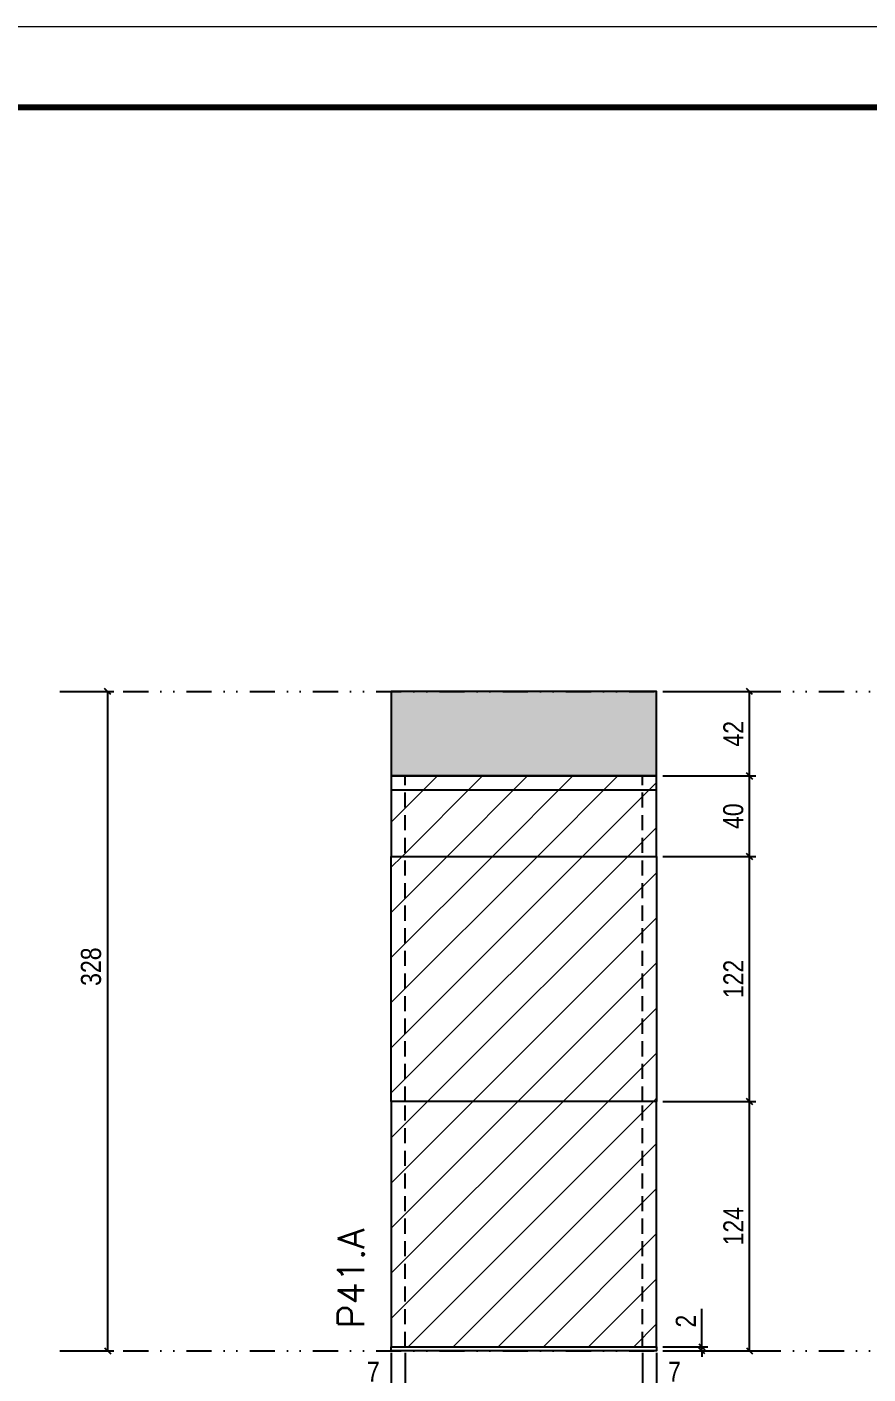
# Model space of a CAD drawing. Extents: x 1945 to 10875, y -3405 to 3369.
# Drawn here: x 2363 to 2782, y -1876 to -1206 of the extents above; entities that cross this region are included whole.
import ezdxf

# ---------------------------------------------------------------- set-up
doc = ezdxf.new("R2010")
doc.units = 0
for name, pattern in [('DASHED', [0.75, 0.5, -0.25]), ('DIVIDE2', [0.625, 0.25, -0.125, 0, -0.125, 0, -0.125]), ('HIDDEN', [0.375, 0.25, -0.125])]:
    doc.linetypes.add(name, pattern=pattern)
for name, color, linetype in [('COTA', 241, 'Continuous'), ('cotas', 4, 'Continuous'), ('FUNDOS', 1, 'Continuous'), ('Nível', 160, 'Continuous'), ('Painéis', 200, 'Continuous'), ('SARR_2.2x7', 40, 'Continuous'), ('Sarrafo de Pressão', 42, 'HIDDEN')]:
    doc.layers.add(name, color=color, linetype=linetype)
for name, color, linetype, lineweight in [('Folhas', 255, 'Continuous', 9), ('Hachura', 251, 'Continuous', 9), ('SARRAFO DE PRESSAO', 251, 'DASHED', 9), ('Texto Seção', 7, 'Continuous', 15)]:
    doc.layers.add(name, color=color, linetype=linetype, lineweight=lineweight)
doc.styles.add('COTA TECNICA', font='techl___.ttf', dxfattribs={"height": 10})
doc.styles.add('COTA TECNICA-50', font='techl___.ttf', dxfattribs={"height": 10})
doc.styles.add('REGUA-120', font='ROMANS.shx', dxfattribs={"height": 15})
doc.dimstyles.new('COTA PAINEL-50', dxfattribs={"dimtxt": 10, "dimasz": 3, "dimexe": 3, "dimexo": 3, "dimgap": 3, "dimtad": 1, "dimdec": 1, "dimzin": 12, "dimdsep": 46, "dimtxsty": 'COTA TECNICA-50', "dimblk1": 'OBLIQUE', "dimblk2": 'OBLIQUE', "dimsah": 1, "dimcen": 0.9, "dimclrd": 4, "dimclre": 4, "dimclrt": 240, "dimadec": 1, "dimazin": 3, "dimtfac": 1, "dimtdec": 1, "dimtmove": 0, "dimatfit": 3, "dimfxl": 1, "dimtolj": 1, "dimtzin": 12, "dimarcsym": 0})
doc.dimstyles.new('PAINEL', dxfattribs={"dimtxt": 10, "dimasz": 3, "dimexe": 3, "dimexo": 3, "dimgap": 3, "dimtad": 1, "dimdec": 1, "dimzin": 12, "dimdsep": 46, "dimtxsty": 'COTA TECNICA', "dimblk1": 'OBLIQUE', "dimblk2": 'OBLIQUE', "dimsah": 1, "dimcen": 0.9, "dimclrd": 4, "dimclre": 4, "dimclrt": 240, "dimadec": 1, "dimazin": 3, "dimtfac": 1, "dimtdec": 1, "dimtmove": 0, "dimatfit": 3, "dimfxl": 1, "dimtolj": 1, "dimtzin": 12, "dimarcsym": 0})
pattern_1 = [(45, (-127075.793, -33000.405), (-11.2253202, 11.2253202), [])]

# ---------------------------------------------------------------- blocks, each defined once
blk = doc.blocks.new('9999999999')
at = {"layer": 'Folhas'}
blk.add_lwpolyline([(98138.98, 34190.21), (99623.98, 34190.21), (99623.98, 35240.21), (98138.98, 35240.21)], close=True, dxfattribs=at)
at = {"layer": 'Folhas', "color": 30, "const_width": 3}
blk.add_lwpolyline([(98213.98, 34230.21), (99583.98, 34230.21), (99583.98, 35200.21), (98213.98, 35200.21)], close=True, dxfattribs=at)
blk = doc.blocks.new('_Oblique')
at = {"color": 0, "linetype": 'ByBlock', "lineweight": -2}
blk.add_line((-0.5, -0.5), (0.5, 0.5), dxfattribs=at)
blk = doc.blocks.new('*D443')
at = {"layer": 'cotas', "color": 4, "linetype": 'ByBlock', "lineweight": -2, "transparency": 16777216}
for p, q in [((2382.86, -1536.64), (2406.58, -1536.64)), ((2403.58, -1536.64), (2403.58, -1864.64)), ((2382.86, -1864.64), (2406.58, -1864.64))]:
    blk.add_line(p, q, dxfattribs=at)
at = {"layer": 'Defpoints', "color": 0, "linetype": 'ByBlock', "transparency": 16777216}
for p in [(2379.86, -1536.64), (2379.86, -1864.64), (2403.58, -1864.64)]:
    blk.add_point(p, dxfattribs=at)
at = {"layer": 'cotas', "color": 4, "linetype": 'ByBlock', "lineweight": -2, "transparency": 16777216, "xscale": 3, "yscale": 3, "zscale": 3}
for p, rotation in [((2403.58, -1536.64), 90), ((2403.58, -1864.64), 270)]:
    blk.add_blockref('_Oblique', p, dxfattribs=dict(at, rotation=rotation))
at = {"layer": 'cotas', "color": 240, "linetype": 'ByBlock', "transparency": 16777216, "insert": (2395.34, -1673.51), "char_height": 10, "attachment_point": 5, "rotation": 90, "style": 'COTA TECNICA'}
blk.add_mtext('\\A1;328', dxfattribs=at)
blk = doc.blocks.new('*D81')
at = {"layer": 'COTA', "color": 4, "lineweight": -2, "transparency": 16777216}
for p, q in [((2544.57, -1865.64), (2544.57, -1919.82)), ((2676.57, -1865.64), (2676.57, -1919.82)), ((2544.57, -1916.82), (2676.57, -1916.82))]:
    blk.add_line(p, q, dxfattribs=at)
at = {"layer": 'Defpoints', "color": 0, "transparency": 16777216}
for p in [(2544.57, -1862.64), (2676.57, -1862.64), (2676.57, -1916.82)]:
    blk.add_point(p, dxfattribs=at)
at = {"layer": 'COTA', "color": 4, "lineweight": -2, "transparency": 16777216, "xscale": 3, "yscale": 3, "zscale": 3, "rotation": 180}
blk.add_blockref('_Oblique', (2544.57, -1916.82), dxfattribs=at)
at = {"layer": 'COTA', "color": 4, "lineweight": -2, "transparency": 16777216, "xscale": 3, "yscale": 3, "zscale": 3}
blk.add_blockref('_Oblique', (2676.57, -1916.82), dxfattribs=at)
at = {"layer": 'COTA', "color": 240, "transparency": 16777216, "insert": (2610.57, -1908.6), "char_height": 10, "attachment_point": 5, "style": 'COTA TECNICA'}
blk.add_mtext('\\A1;132', dxfattribs=at)
blk = doc.blocks.new('*D153')
at = {"layer": 'COTA', "color": 4, "lineweight": -2, "transparency": 16777216}
for p, q in [((2679.57, -1536.64), (2725.81, -1536.64)), ((2722.81, -1578.64), (2722.81, -1536.64)), ((2679.57, -1578.64), (2725.81, -1578.64))]:
    blk.add_line(p, q, dxfattribs=at)
at = {"layer": 'Defpoints', "color": 0, "transparency": 16777216}
for p in [(2676.57, -1536.64), (2722.81, -1536.64), (2676.57, -1578.64)]:
    blk.add_point(p, dxfattribs=at)
at = {"layer": 'COTA', "color": 4, "lineweight": -2, "transparency": 16777216, "xscale": 3, "yscale": 3, "zscale": 3}
for p, rotation in [((2722.81, -1536.64), 90), ((2722.81, -1578.64), 270)]:
    blk.add_blockref('_Oblique', p, dxfattribs=dict(at, rotation=rotation))
at = {"layer": 'COTA', "color": 240, "transparency": 16777216, "insert": (2714.73, -1557.64), "char_height": 10, "attachment_point": 5, "rotation": 90, "style": 'COTA TECNICA'}
blk.add_mtext('\\A1;42', dxfattribs=at)
blk = doc.blocks.new('*D154')
at = {"layer": 'COTA', "color": 4, "lineweight": -2, "transparency": 16777216}
for p, q in [((2679.57, -1740.64), (2725.81, -1740.64)), ((2722.81, -1864.64), (2722.81, -1740.64)), ((2679.57, -1864.64), (2725.81, -1864.64))]:
    blk.add_line(p, q, dxfattribs=at)
at = {"layer": 'Defpoints', "color": 0, "transparency": 16777216}
for p in [(2676.57, -1740.64), (2722.81, -1740.64), (2676.57, -1864.64)]:
    blk.add_point(p, dxfattribs=at)
at = {"layer": 'COTA', "color": 4, "lineweight": -2, "transparency": 16777216, "xscale": 3, "yscale": 3, "zscale": 3}
for p, rotation in [((2722.81, -1740.64), 90), ((2722.81, -1864.64), 270)]:
    blk.add_blockref('_Oblique', p, dxfattribs=dict(at, rotation=rotation))
at = {"layer": 'COTA', "color": 240, "transparency": 16777216, "insert": (2714.73, -1802.64), "char_height": 10, "attachment_point": 5, "rotation": 90, "style": 'COTA TECNICA-50'}
blk.add_mtext('\\A1;124', dxfattribs=at)
blk = doc.blocks.new('*D155')
at = {"layer": 'COTA', "color": 4, "lineweight": -2, "transparency": 16777216}
for p, q in [((2699.09, -1862.64), (2699.09, -1843.84)), ((2679.57, -1862.64), (2702.09, -1862.64)), ((2699.09, -1864.64), (2699.09, -1862.64)), ((2679.57, -1864.64), (2702.09, -1864.64)), ((2699.09, -1864.64), (2699.09, -1867.64))]:
    blk.add_line(p, q, dxfattribs=at)
at = {"layer": 'Defpoints', "color": 0, "transparency": 16777216}
for p in [(2676.57, -1862.64), (2676.57, -1864.64), (2699.09, -1864.64)]:
    blk.add_point(p, dxfattribs=at)
at = {"layer": 'COTA', "color": 4, "lineweight": -2, "transparency": 16777216, "xscale": 3, "yscale": 3, "zscale": 3}
for p, rotation in [((2699.09, -1862.64), 270), ((2699.09, -1864.64), 90)]:
    blk.add_blockref('_Oblique', p, dxfattribs=dict(at, rotation=rotation))
at = {"layer": 'COTA', "color": 240, "transparency": 16777216, "insert": (2691.09, -1849.9), "char_height": 10, "attachment_point": 5, "rotation": 90, "style": 'COTA TECNICA-50'}
blk.add_mtext('\\A1;2', dxfattribs=at)
blk = doc.blocks.new('*D156')
at = {"layer": 'COTA', "color": 4, "linetype": 'ByBlock', "lineweight": -2, "transparency": 16777216}
for p, q in [((2679.57, -1618.64), (2725.81, -1618.64)), ((2722.81, -1740.64), (2722.81, -1618.64)), ((2679.57, -1740.64), (2725.81, -1740.64))]:
    blk.add_line(p, q, dxfattribs=at)
at = {"layer": 'Defpoints', "color": 0, "linetype": 'ByBlock', "transparency": 16777216}
for p in [(2676.57, -1618.64), (2722.81, -1618.64), (2676.57, -1740.64)]:
    blk.add_point(p, dxfattribs=at)
at = {"layer": 'COTA', "color": 4, "linetype": 'ByBlock', "lineweight": -2, "transparency": 16777216, "xscale": 3, "yscale": 3, "zscale": 3}
for p, rotation in [((2722.81, -1618.64), 90), ((2722.81, -1740.64), 270)]:
    blk.add_blockref('_Oblique', p, dxfattribs=dict(at, rotation=rotation))
at = {"layer": 'COTA', "color": 240, "linetype": 'ByBlock', "transparency": 16777216, "insert": (2714.75, -1679.64), "char_height": 10, "attachment_point": 5, "rotation": 90, "style": 'COTA TECNICA'}
blk.add_mtext('\\A1;122', dxfattribs=at)
blk = doc.blocks.new('*D157')
at = {"layer": 'COTA', "color": 4, "lineweight": -2, "transparency": 16777216}
for p, q in [((2544.57, -1867.64), (2544.57, -1886.15)), ((2551.57, -1865.64), (2551.57, -1886.15)), ((2544.57, -1883.15), (2529.84, -1883.15)), ((2551.57, -1883.15), (2544.57, -1883.15))]:
    blk.add_line(p, q, dxfattribs=at)
at = {"layer": 'Defpoints', "color": 0, "transparency": 16777216}
for p in [(2551.57, -1862.64), (2544.57, -1864.64), (2544.57, -1883.15)]:
    blk.add_point(p, dxfattribs=at)
at = {"layer": 'COTA', "color": 4, "lineweight": -2, "transparency": 16777216, "xscale": 3, "yscale": 3, "zscale": 3, "rotation": 180}
blk.add_blockref('_Oblique', (2544.57, -1883.15), dxfattribs=at)
at = {"layer": 'COTA', "color": 4, "lineweight": -2, "transparency": 16777216, "xscale": 3, "yscale": 3, "zscale": 3}
blk.add_blockref('_Oblique', (2551.57, -1883.15), dxfattribs=at)
at = {"layer": 'COTA', "color": 240, "transparency": 16777216, "insert": (2535.7, -1875.08), "char_height": 10, "attachment_point": 5, "style": 'COTA TECNICA-50'}
blk.add_mtext('\\A1;7', dxfattribs=at)
blk = doc.blocks.new('*D158')
at = {"layer": 'COTA', "color": 4, "lineweight": -2, "transparency": 16777216}
for p, q in [((2669.57, -1865.64), (2669.57, -1886.15)), ((2676.57, -1867.64), (2676.57, -1886.15)), ((2669.57, -1883.15), (2676.57, -1883.15)), ((2676.57, -1883.15), (2691.3, -1883.15))]:
    blk.add_line(p, q, dxfattribs=at)
at = {"layer": 'Defpoints', "color": 0, "transparency": 16777216}
for p in [(2669.57, -1862.64), (2676.57, -1864.64), (2676.57, -1883.15)]:
    blk.add_point(p, dxfattribs=at)
at = {"layer": 'COTA', "color": 4, "lineweight": -2, "transparency": 16777216, "xscale": 3, "yscale": 3, "zscale": 3, "rotation": 180}
blk.add_blockref('_Oblique', (2669.57, -1883.15), dxfattribs=at)
at = {"layer": 'COTA', "color": 4, "lineweight": -2, "transparency": 16777216, "xscale": 3, "yscale": 3, "zscale": 3}
blk.add_blockref('_Oblique', (2676.57, -1883.15), dxfattribs=at)
at = {"layer": 'COTA', "color": 240, "transparency": 16777216, "insert": (2685.43, -1875.08), "char_height": 10, "attachment_point": 5, "style": 'COTA TECNICA-50'}
blk.add_mtext('\\A1;7', dxfattribs=at)
blk = doc.blocks.new('*D400')
at = {"layer": 'Defpoints', "color": 0, "linetype": 'ByBlock', "transparency": 16777216}
for p in [(2676.57, -1578.64), (2722.81, -1578.64), (2676.57, -1618.64)]:
    blk.add_point(p, dxfattribs=at)
at = {"layer": 'FUNDOS', "color": 4, "linetype": 'ByBlock', "lineweight": -2, "transparency": 16777216}
for p, q in [((2679.57, -1578.64), (2725.81, -1578.64)), ((2722.81, -1618.64), (2722.81, -1578.64)), ((2679.57, -1618.64), (2725.81, -1618.64))]:
    blk.add_line(p, q, dxfattribs=at)
at = {"layer": 'FUNDOS', "color": 4, "linetype": 'ByBlock', "lineweight": -2, "transparency": 16777216, "xscale": 3, "yscale": 3, "zscale": 3}
for p, rotation in [((2722.81, -1578.64), 90), ((2722.81, -1618.64), 270)]:
    blk.add_blockref('_Oblique', p, dxfattribs=dict(at, rotation=rotation))
at = {"layer": 'FUNDOS', "color": 240, "linetype": 'ByBlock', "transparency": 16777216, "insert": (2714.7, -1598.64), "char_height": 10, "attachment_point": 5, "rotation": 90, "style": 'COTA TECNICA'}
blk.add_mtext('\\A1;40', dxfattribs=at)

msp = doc.modelspace()

# ---------------------------------------------------------------- hatches: boundary and pattern name
at = {"layer": 'COTA', "linetype": 'ByBlock'}
h = msp.add_hatch(dxfattribs=at)
h.set_pattern_fill('AR-CONC', color=256, scale=0.03)
h.set_pattern_definition([(50, (-128558.517, -28425.905), (5.46554007, -0.47817257), [0.5715, -6.2865]), (355, (-128558.517, -28425.905), (-1.05730264, 5.73170536), [0.4572, -5.02921753]), (100.4514447, (-128558.0613, -28425.945), (4.40823741, 5.25353256), [0.48570026, -5.34270734]), (46.1842, (-128558.517, -28424.381), (8.13237123, -1.26126984), [0.85725, -9.42975]), (96.6355576, (-128557.839, -28424.486), (7.122124, 7.42278374), [0.7285507, -8.01406824]), (351.184151, (-128558.517, -28424.381), (7.122124, 7.42278374), [0.685799, -7.54379196]), (21, (-128557.755, -28424.762), (4.54843174, -3.06795595), [0.5715, -6.2865]), (326, (-128557.755, -28424.762), (1.85406085, 5.52563898), [0.4572, -5.0292]), (71.451445, (-128557.376, -28425.0176), (6.40249258, 2.45768307), [0.48570026, -5.34269813]), (37.5, (-128558.5168, -28425.905), (0.092658098, 2.536651166), [0, -4.96824, 0, -5.1054, 0, -5.04825]), (7.5, (-128558.5168, -28425.905), (2.004589875, 3.005417245), [0, -2.91084, 0, -4.85394, 0, -1.92405]), (327.5, (-128560.216, -28425.905), (4.067717855, -0.17186232), [0, -1.905, 0, -5.9436, 0, -7.8867]), (317.5, (-128560.978, -28425.905), (4.44387544, 0.76279473), [0, -2.4765, 0, -3.94716, 0, -5.6007])])
h.paths.add_polyline_path([(2544.57, -1578.64), (2676.57, -1578.64), (2676.57, -1536.64), (2544.57, -1536.64)])
at = {"layer": 'Hachura', "linetype": 'ByBlock'}
h = msp.add_hatch(dxfattribs=at)
h.set_pattern_fill('ANSI31', color=256, scale=5)
h.set_pattern_definition(pattern_1)
h.paths.add_polyline_path([(2676.57, -1578.64), (2544.57, -1578.64), (2544.57, -1618.64), (2676.57, -1618.64)])
h = msp.add_hatch(dxfattribs=at)
h.set_pattern_fill('ANSI31', color=256, scale=5)
h.set_pattern_definition(pattern_1)
h.paths.add_polyline_path([(2676.57, -1618.64), (2544.57, -1618.64), (2544.57, -1740.64), (2676.57, -1740.64)])
h = msp.add_hatch(dxfattribs=at)
h.set_pattern_fill('ANSI31', color=256, scale=5)
h.set_pattern_definition(pattern_1)
h.paths.add_polyline_path([(2676.57, -1740.64), (2544.57, -1740.64), (2544.57, -1862.64), (2676.57, -1862.64)])

# ---------------------------------------------------------------- linework, layer by layer
at = {"layer": 'COTA', "linetype": 'ByBlock'}
msp.add_lwpolyline([(2544.57, -1578.64), (2676.57, -1578.64), (2676.57, -1536.64), (2544.57, -1536.64)], close=True, dxfattribs=at)
at = {"layer": 'Nível', "color": 4, "linetype": 'DIVIDE2', "ltscale": 50}
for p, q in [((2379.86, -1536.64), (3390.21, -1536.64)), ((2379.86, -1864.64), (3390.21, -1864.64))]:
    msp.add_line(p, q, dxfattribs=at)
at = {"layer": 'Painéis'}
for points in [[(2544.57, -1618.64), (2676.57, -1618.64), (2676.57, -1578.64), (2544.57, -1578.64)], [(2676.57, -1740.64), (2544.57, -1740.64), (2544.57, -1618.64), (2676.57, -1618.64)], [(2544.57, -1862.64), (2676.57, -1862.64), (2676.57, -1740.64), (2544.57, -1740.64)], [(2544.57, -1862.64), (2676.57, -1862.64), (2676.57, -1864.64), (2544.57, -1864.64)]]:
    msp.add_lwpolyline(points, close=True, dxfattribs=at)
at = {"layer": 'SARR_2.2x7'}
msp.add_line((2676.57, -1585.64), (2544.57, -1585.64), dxfattribs=at)
at = {"layer": 'Sarrafo de Pressão', "ltscale": 30}
for p, q in [((2551.57, -1740.64), (2551.57, -1578.64)), ((2669.57, -1740.64), (2669.57, -1578.64)), ((2551.57, -1862.64), (2551.57, -1740.64)), ((2669.57, -1862.64), (2669.57, -1740.64))]:
    msp.add_line(p, q, dxfattribs=at)

# ---------------------------------------------------------------- block references
at = {"layer": 'SARRAFO DE PRESSAO', "color": 6, "linetype": 'ByBlock'}
msp.add_blockref('9999999999', (-96193.77, -36446.13), dxfattribs=at)

# ---------------------------------------------------------------- texts
at = {"layer": 'Texto Seção', "insert": (2531.1, -1853.39), "char_height": 13, "width": 285.3299, "attachment_point": 7, "rotation": 90, "style": 'REGUA-120'}
msp.add_mtext('P41.A', dxfattribs=at)

# ---------------------------------------------------------------- dimensions: what is measured, and where the dimension line sits
at = {"layer": 'COTA'}
dim = msp.add_linear_dim(base=(2722.81, -1536.64), p1=(2676.57, -1578.64), p2=(2676.57, -1536.64), angle=90, dimstyle='PAINEL', override={"dimarcsym": 2}, dxfattribs=at)
dim.commit()
dim.dimension.update_dxf_attribs({"geometry": '*D153', "text_midpoint": (2714.73, -1557.64)})
at = {"layer": 'COTA', "linetype": 'ByBlock'}
dim = msp.add_linear_dim(base=(2722.81, -1618.64), p1=(2676.57, -1740.64), p2=(2676.57, -1618.64), angle=90, dimstyle='PAINEL', dxfattribs=at)
dim.commit()
dim.dimension.update_dxf_attribs({"geometry": '*D156', "text_midpoint": (2714.75, -1679.64)})
at = {"layer": 'COTA'}
for base, p1, p2, angle, picture, middle in [((2722.81, -1740.64), (2676.57, -1864.64), (2676.57, -1740.64), 90, '*D154', (2714.73, -1802.64)), ((2544.57, -1883.15), (2551.57, -1862.64), (2544.57, -1864.64), 180, '*D157', (2535.7, -1875.08))]:
    dim = msp.add_linear_dim(base=base, p1=p1, p2=p2, angle=angle, dimstyle='COTA PAINEL-50', dxfattribs=at)
    dim.commit()
    dim.dimension.update_dxf_attribs({"geometry": picture, "text_midpoint": middle})
dim = msp.add_linear_dim(base=(2699.09, -1864.64), p1=(2676.57, -1862.64), p2=(2676.57, -1864.64), angle=90, dimstyle='COTA PAINEL-50', dxfattribs=at)
dim.commit()
dim.dimension.update_dxf_attribs({"geometry": '*D155', "text_midpoint": (2699.09, -1849.9), "dimtype": 160})
dim = msp.add_linear_dim(base=(2676.57, -1916.82), p1=(2544.57, -1862.64), p2=(2676.57, -1862.64), dimstyle='PAINEL', override={"dimarcsym": 2}, dxfattribs=at)
dim.commit()
dim.dimension.update_dxf_attribs({"geometry": '*D81', "text_midpoint": (2610.57, -1908.6)})
dim = msp.add_linear_dim(base=(2676.57, -1883.15), p1=(2669.57, -1862.64), p2=(2676.57, -1864.64), dimstyle='COTA PAINEL-50', dxfattribs=at)
dim.commit()
dim.dimension.update_dxf_attribs({"geometry": '*D158', "text_midpoint": (2685.43, -1875.08)})
at = {"layer": 'cotas', "linetype": 'ByBlock'}
dim = msp.add_linear_dim(base=(2403.58, -1864.64), p1=(2379.86, -1536.64), p2=(2379.86, -1864.64), angle=90, dimstyle='PAINEL', dxfattribs=at)
dim.commit()
dim.dimension.update_dxf_attribs({"geometry": '*D443', "text_midpoint": (2403.58, -1673.51), "dimtype": 160})
at = {"layer": 'FUNDOS', "linetype": 'ByBlock'}
dim = msp.add_linear_dim(base=(2722.81, -1578.64), p1=(2676.57, -1618.64), p2=(2676.57, -1578.64), angle=90, dimstyle='PAINEL', dxfattribs=at)
dim.commit()
dim.dimension.update_dxf_attribs({"geometry": '*D400', "text_midpoint": (2714.7, -1598.64)})

doc.saveas('drawing.dxf')
